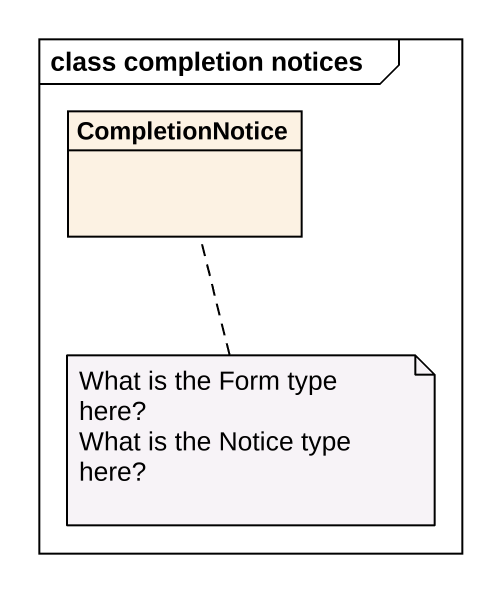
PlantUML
@startuml
mainframe class completion notices
hide circle
hide empty members
class CompletionNotice
note bottom of CompletionNotice
  What is the Form type here?
  What is the Notice type here?
end note
@enduml
